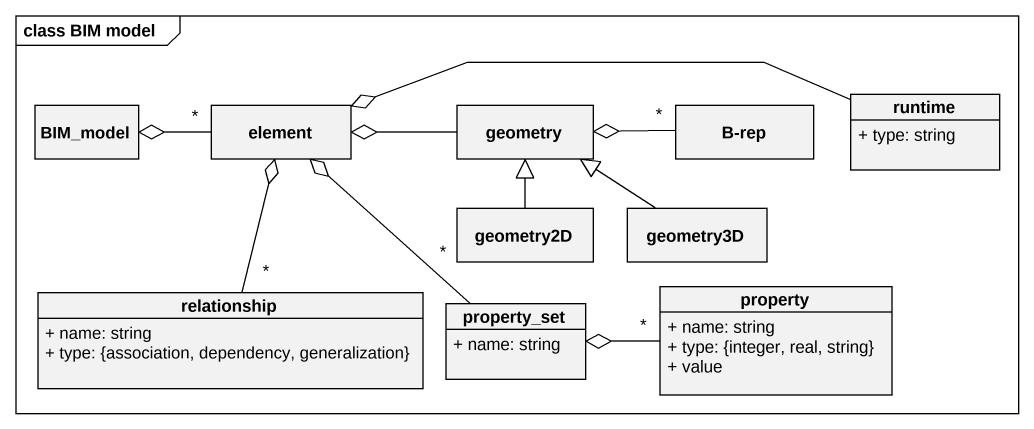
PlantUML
@startuml
mainframe class BIM model
hide circle
hide empty members
skinparam classAttributeIconSize 0
class BIM_model
class element
class geometry
class "B-rep" as B_rep
class runtime {
  + type: string
}
class geometry2D
class geometry3D
class relationship {
  + name: string
  + type: {association, dependency, generalization}
}
class property_set {
  + name: string
}
class property {
  + name: string
  + type: {integer, real, string}
  + value
}
element "*" -left-o BIM_model
geometry -left-o element
B_rep "*" -left-o geometry
runtime -left-o element
geometry2D -up-|> geometry
geometry3D -up-|> geometry
relationship "*" -up-o element
property_set "*" -up-o element
property "*" -left-o property_set
@enduml
